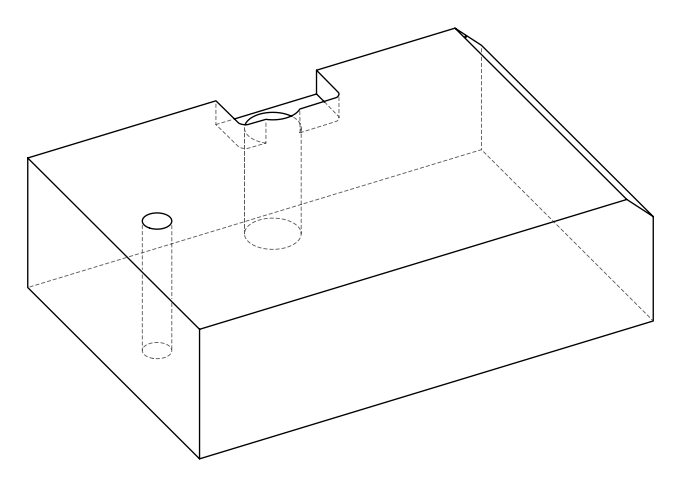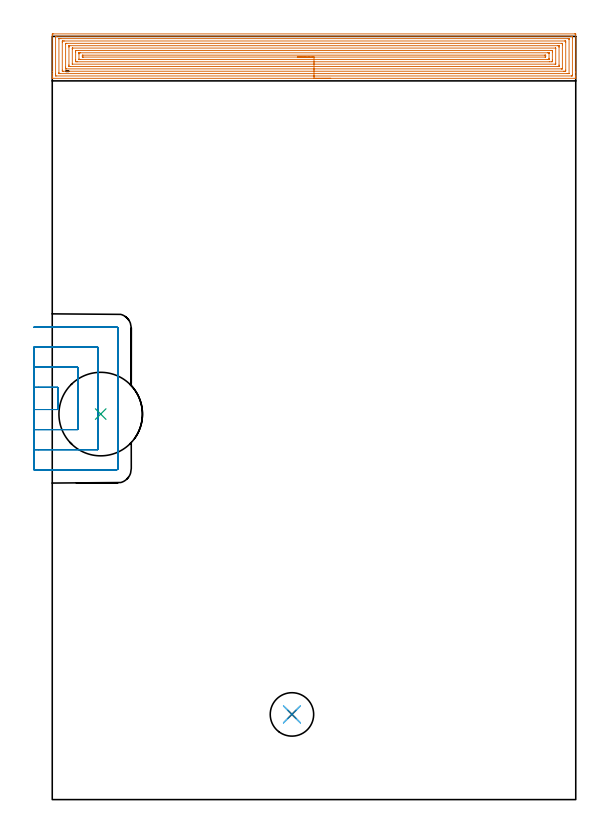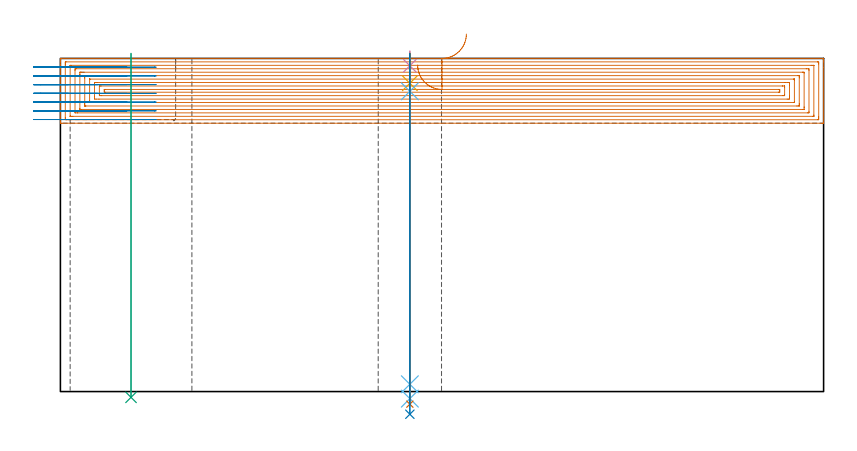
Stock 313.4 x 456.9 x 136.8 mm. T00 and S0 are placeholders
(PLAN: 8 operations, 7 tool changes, 38.7 min)
(1 AREA_MILL | FG_CHAMFER_SURFACE | UGT0205_001 | 25.4 min | 110872 mm3)
(2 MILL_OPEN_POCKET | POCKET_OPEN | UGT0201_008 | Follow Part, ap 4, ae 75% | 10.88 min | 119480 mm3)
(3 INDEXABLE_INSERT_DRILL_THROUGH_HOLE_FROM_SOLID | STEP1HOLE | NXT0302_038 | 0.57 min | 223168 mm3)
(4 SPOT_DRILL | STEP1HOLE_1 | NXT0321_9005460120000 | 0.05 min | 180 mm3)
(5 DRILL_BLIND_HOLE_INTO_CENTER | STEP1HOLE_1 | NXT0301_039 | 0.05 min | 254 mm3)
(6 GUN_DRILL_THROUGH_HOLE | STEP1HOLE_1 | UGT0307_002 | 0.62 min | 3545 mm3)
(7 SPADE_DRILL_TO_ENLARGE_THROUGH_HOLE | STEP1HOLE_1 | UGT0306_007 | 0.58 min | 25191 mm3)
(8 DRILL_TO_ENLARGE_THROUGH_HOLE | STEP1HOLE_1 | UGT0301_387 | 0.59 min | 43353 mm3)
(TOOL UGT0205_001 | Chamfer Mill 20 x 3 x 45 deg. | D20 FL50 Z2)
(TOOL UGT0201_008 | End Mill 16 mm | D16 FL32 Z4)
(TOOL NXT0302_038 | Index. Insert Drill 50mm [880-D5000L50-04] | D50 PA176 FL200 Z2)
(TOOL NXT0321_9005460120000 | NC Spot Drill, 142deg, 12mm, Carbide, Uncoated | D12 PA142 FL30 Z2)
(TOOL NXT0301_039 | Carbide Drill 6.8mm [860.1-0680-034A1-MM 2214] | D6.8 PA140 FL53 Z2)
(TOOL UGT0307_002 | Gun Drill 6 mm | D6 PA130 FL24 Z1)
(TOOL UGT0306_007 | Spade Drill 16.5mm | D16.5 PA132 FL10 Z2)
(TOOL UGT0301_387 | Twist Drill 26 mm | D26 PA118 FL165 Z2)
(OP 1 AREA_MILL)
G17 G21 G94 G90
T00 M6
G54
G17 G0 G90 X166.7 Y431.8 S1061 M3
G43 Z146.8 H0
G94 G1 X166.662 Z145.928 F250.
X166.548 Z145.063
X166.359 Z144.212
X166.097 Z143.38
X165.763 Z142.574
X165.36 Z141.8
X164.892 Z141.064
X164.36 Z140.372
X163.771 Z139.729
X163.128 Z139.14
X162.436 Z138.608
X161.7 Z138.14
X160.926 Z137.737
X160.12 Z137.403
X159.288 Z137.141
X158.436 Z136.952
X157.572 Z136.838
X156.7 Z136.8
X0.185
X0.008 Y431.803 Z136.788
X0. Y431.818 Z136.773
Y432.201 Z136.398
Y432.437 Z136.163
Y433.168 Z135.427
Y434.418 Z134.179
Y435.82 Z132.776
Y457.656 Z110.941
X0.003 Y457.915 Z110.682
X0.009 Y458.392 Z110.206
X0.146 Y458.396 Z110.202
X0.632 Y458.4 Z110.2
X312.768
X313.175 Y458.396 Z110.202
X313.39 Y458.392 Z110.206
X313.4 Y458.174 Z110.423
Y435.561 Z133.035
Y433.168 Z135.427
Y432.437 Z136.163
Y432.201 Z136.398
Y431.818 Z136.773
X313.392 Y431.803 Z136.788
X313.215 Y431.8 Z136.8
X156.7
Y433.214 Z135.386
X2.374 Y433.215 Z135.385
X2.025 Y433.221 Z135.379
X2.01 Y433.334 Z135.266
X2.002 Y433.582 Z135.018
X2. Y434.052 Z134.548
Y434.468 Z134.132
X2.001 Y456.148 Z112.452
X2.002 Y456.561 Z112.039
X2.01 Y456.973 Z111.627
X2.421 Y456.984 Z111.616
X2.468 Y456.985 Z111.615
X311.026
X311.375 Y456.979 Z111.621
X311.39 Y456.866 Z111.734
X311.397 Y456.618 Z111.982
X311.399 Y456.148 Z112.452
X311.4 Y455.732 Z112.868
X311.399 Y434.052 Z134.548
X311.398 Y433.638 Z134.962
X311.39 Y433.227 Z135.373
X310.979 Y433.216 Z135.384
X310.932 Y433.215 Z135.385
X156.7 Y433.214 Z135.386
Y434.628 Z133.972
X4.521 Y434.629 Z133.971
X4.21 Y434.63 Z133.97
X4.106 Y434.632 Z133.968
X4.025 Y434.635 Z133.965
X4.01 Y434.638 Z133.962
X4.006 Y434.67 Z133.93
X4.003 Y434.729 Z133.871
X4.001 Y434.936 Z133.664
X4. Y435.143 Z133.457
X4.001 Y455.47 Z113.13
X4.007 Y455.54 Z113.06
X4.01 Y455.561 Z113.039
X4.019 Y455.565 Z113.035
X4.054 Y455.567 Z113.033
X4.21 Y455.57 Z113.03
X4.793 Y455.571 Z113.029
X5.104 Y455.572 Z113.028
X308.879 Y455.571 Z113.029
X309.19 Y455.57 Z113.03
X309.294 Y455.568 Z113.032
X309.375 Y455.565 Z113.035
X309.39 Y455.561 Z113.039
X309.394 Y455.53 Z113.07
X309.397 Y455.471 Z113.129
X309.399 Y455.264 Z113.336
X309.4 Y455.057 Z113.543
X309.399 Y434.73 Z133.87
X309.393 Y434.66 Z133.94
X309.39 Y434.639 Z133.961
X309.381 Y434.635 Z133.965
X309.345 Y434.633 Z133.967
X309.19 Y434.63 Z133.97
X308.607 Y434.629 Z133.971
X308.296 Y434.628 Z133.972
X156.7
Y436.043 Z132.557
X6.667
X6.134 Y436.047 Z132.553
X6.01 Y436.05 Z132.55
X6.005 Y436.262 Z132.338
X6. Y436.702 Z131.898
Y453.495 Z115.105
X6.006 Y453.937 Z114.663
X6.011 Y454.15 Z114.45
X6.227 Y454.154 Z114.446
X6.893 Y454.157 Z114.443
X7.118
X306.733
X307.266 Y454.153 Z114.447
X307.39 Y454.15 Z114.45
X307.395 Y453.938 Z114.662
X307.4 Y453.498 Z115.102
Y436.705 Z131.895
X307.394 Y436.263 Z132.337
X307.389 Y436.05 Z132.55
X307.173 Y436.046 Z132.554
X306.507 Y436.043 Z132.557
X306.282
X156.7
Y437.457 Z131.143
X8.549
X8.285 Y437.46 Z131.14
X8.109 Y437.464 Z131.136
X8.009 Y437.469 Z131.131
X8.007 Y437.492 Z131.108
X8.003 Y437.587 Z131.013
X8. Y438.261 Z130.339
Y438.471 Z130.129
Y452.402 Z116.198
X8.003 Y452.612 Z115.988
X8.006 Y452.696 Z115.904
X8.009 Y452.732 Z115.868
X8.153 Y452.736 Z115.864
X8.417 Y452.742 Z115.858
X8.55 Y452.743 Z115.857
X8.682
X304.851
X305.115 Y452.74 Z115.86
X305.291 Y452.736 Z115.864
X305.391 Y452.731 Z115.869
X305.393 Y452.708 Z115.892
X305.396 Y452.612 Z115.988
X305.4 Y451.939 Z116.661
Y451.729 Z116.871
Y437.798 Z130.802
X305.397 Y437.587 Z131.013
X305.394 Y437.504 Z131.096
X305.391 Y437.468 Z131.132
X305.247 Y437.463 Z131.137
X304.983 Y437.458 Z131.142
X304.85 Y437.457 Z131.143
X304.718
X156.7
Y438.871 Z129.729
X10.96
X10.47 Y438.873 Z129.727
X10.06 Y438.877 Z129.723
X10.01 Y438.879 Z129.721
X10.004 Y438.932 Z129.668
X10.001 Y439.355 Z129.245
X10. Y439.82 Z128.78
Y450.425 Z118.175
X10.003 Y450.845 Z117.755
X10.007 Y451.303 Z117.297
X10.018 Y451.322 Z117.278
X10.043 Y451.324 Z117.276
X10.103 Y451.327 Z117.273
X10.225 Y451.328 Z117.272
X10.47 Y451.329 Z117.271
X302.44
X302.93 Y451.327 Z117.273
X303.34 Y451.323 Z117.277
X303.39 Y451.321 Z117.279
X303.396 Y451.268 Z117.332
X303.399 Y450.845 Z117.755
X303.4 Y450.38 Z118.22
Y439.775 Z128.825
X303.397 Y439.355 Z129.245
X303.393 Y438.897 Z129.703
X303.382 Y438.878 Z129.722
X303.357 Y438.876 Z129.724
X303.297 Y438.873 Z129.727
X303.175 Y438.872 Z129.728
X302.93 Y438.871 Z129.729
X156.7
Y440.285 Z128.315
X12.212
X12.057 Y440.288 Z128.312
X12.02 Y440.29 Z128.31
X12.01 Y440.293 Z128.307
X12.006 Y440.303 Z128.297
X12.002 Y440.336 Z128.264
X12.001 Y440.368 Z128.232
X12. Y440.495 Z128.105
Y449.333 Z119.267
X12.001 Y449.589 Z119.011
X12.005 Y449.76 Z118.84
X12.01 Y449.895 Z118.705
X12.016 Y449.909 Z118.691
X12.022 Y449.911 Z118.689
X12.047 Y449.913 Z118.687
X12.259 Y449.915 Z118.685
X12.306
X301.188
X301.343 Y449.912 Z118.688
X301.38 Y449.91 Z118.69
X301.39 Y449.907 Z118.693
X301.394 Y449.897 Z118.703
X301.398 Y449.864 Z118.736
X301.399 Y449.831 Z118.769
X301.4 Y449.705 Z118.895
Y440.867 Z127.733
X301.399 Y440.611 Z127.989
X301.395 Y440.44 Z128.16
X301.39 Y440.305 Z128.295
X301.384 Y440.291 Z128.309
X301.378 Y440.289 Z128.311
X301.353 Y440.287 Z128.313
X301.141 Y440.285 Z128.315
X301.094
X156.7
Y441.7 Z126.9
X14.942
X14.355 Y441.703 Z126.897
X14.048 Y441.707 Z126.893
X14.007 Y442.007 Z126.593
X14.002 Y442.051 Z126.549
X14. Y442.89 Z125.71
Y447.357 Z121.243
X14.003 Y448.193 Z120.407
X14.005 Y448.236 Z120.364
X14.048 Y448.493 Z120.107
X14.634 Y448.498 Z120.102
X15.837 Y448.5 Z120.1
X298.458
X299.045 Y448.497 Z120.103
X299.352 Y448.493 Z120.107
X299.393 Y448.193 Z120.407
X299.398 Y448.148 Z120.452
X299.4 Y447.31 Z121.29
Y442.843 Z125.757
X299.397 Y442.007 Z126.593
X299.395 Y441.964 Z126.636
X299.352 Y441.707 Z126.893
X298.766 Y441.702 Z126.898
X297.563 Y441.7 Z126.9
X156.7
Y443.114 Z125.486
X16.731
X16.504 Y443.115 Z125.485
X16.034 Y443.119 Z125.481
X16.013 Y443.12 Z125.48
X16.009 Y443.144 Z125.456
X16.005 Y443.21 Z125.39
X16.001 Y443.344 Z125.256
X16. Y446.426 Z122.174
X16.001 Y446.787 Z121.813
X16.003 Y446.967 Z121.633
X16.007 Y447.057 Z121.543
X16.01 Y447.076 Z121.524
X16.021 Y447.079 Z121.521
X16.067 Y447.082 Z121.518
X16.731 Y447.086 Z121.514
X16.957
X296.669
X296.896 Y447.085 Z121.515
X297.366 Y447.08 Z121.52
X297.387
X297.391 Y447.056 Z121.544
X297.395 Y446.99 Z121.61
X297.399 Y446.855 Z121.745
X297.4 Y446.587 Z122.013
Y443.774 Z124.826
X297.399 Y443.413 Z125.187
X297.397 Y443.233 Z125.367
X297.393 Y443.143 Z125.457
X297.39 Y443.124 Z125.476
X297.379 Y443.121 Z125.479
X297.333 Y443.118 Z125.482
X296.669 Y443.114 Z125.486
X296.443
X156.7
Y444.528 Z124.072
X18.52
X18.388 Y444.53 Z124.07
X18.125 Y444.535 Z124.065
X18.009 Y444.546 Z124.054
X18.005 Y444.585 Z124.015
X18.002 Y444.658 Z123.942
X18.001 Y445.171 Z123.429
X18.006 Y445.542 Z123.058
X18.01 Y445.663 Z122.937
X18.256 Y445.67 Z122.93
X18.388 Y445.672 Z122.928
X294.88
X295.012 Y445.67 Z122.93
X295.275 Y445.665 Z122.935
X295.391 Y445.654 Z122.946
X295.395 Y445.615 Z122.985
X295.398 Y445.542 Z123.058
X295.399 Y445.029 Z123.571
X295.394 Y444.658 Z123.942
X295.39 Y444.537 Z124.063
X295.144 Y444.53 Z124.07
X295.012 Y444.528 Z124.072
X156.7
X155.828 Z124.11
X154.964 Z124.224
X154.112 Z124.413
X153.28 Z124.675
X152.474 Z125.009
X151.7 Z125.412
X150.964 Z125.881
X150.272 Z126.412
X149.629 Z127.001
X149.04 Z127.644
X148.508 Z128.336
X148.04 Z129.072
X147.637 Z129.846
X147.303 Z130.652
X147.041 Z131.484
X146.852 Z132.336
X146.738 Z133.2
X146.7 Z134.072
G0 Z146.8
M5
M2
(OP 2 MILL_OPEN_POCKET)
G17 G21 G94 G90
T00 M6
G54
G17 G0 G90 X-11. Y233.5 S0 M3
G43 Z146.8 H0
Z133.214
G94 G1 X-8. F250.
X3.3 F500.
Y246.8
X-8.
X-11. F250.
Y221.5
X-8.
X15.3 F500.
Y258.8
X-8.
X-11. F250.
Y209.5
X-8.
X27.3 F500.
Y270.8
X-8.
X-11. F250.
Y197.5
X-8.
X38.7 F500.
G3 X39.3 Y198.1 R0.6
G1 Y282.2
G3 X38.7 Y282.8 R0.6
G1 X-8.
X-11. F250.
G0 Y233.5 Z129.629
G1 X-8.
X3.3 F500.
Y246.8
X-8.
X-11. F250.
Y221.5
X-8.
X15.3 F500.
Y258.8
X-8.
X-11. F250.
Y209.5
X-8.
X27.3 F500.
Y270.8
X-8.
X-11. F250.
Y197.5
X-8.
X38.7 F500.
G3 X39.3 Y198.1 R0.6
G1 Y282.2
G3 X38.7 Y282.8 R0.6
G1 X-8.
X-11. F250.
G0 Y233.5 Z126.043
G1 X-8.
X3.3 F500.
Y246.8
X-8.
X-11. F250.
Y221.5
X-8.
X15.3 F500.
Y258.8
X-8.
X-11. F250.
Y209.5
X-8.
X27.3 F500.
Y270.8
X-8.
X-11. F250.
Y197.5
X-8.
X38.7 F500.
G3 X39.3 Y198.1 R0.6
G1 Y282.2
G3 X38.7 Y282.8 R0.6
G1 X-8.
X-11. F250.
G0 Y233.5 Z122.457
G1 X-8.
X3.3 F500.
Y246.8
X-8.
X-11. F250.
Y221.5
X-8.
X15.3 F500.
Y258.8
X-8.
X-11. F250.
Y209.5
X-8.
X27.3 F500.
Y270.8
X-8.
X-11. F250.
Y197.5
X-8.
X38.7 F500.
G3 X39.3 Y198.1 R0.6
G1 Y282.2
G3 X38.7 Y282.8 R0.6
G1 X-8.
X-11. F250.
G0 Y233.5 Z118.871
G1 X-8.
X3.3 F500.
Y246.8
X-8.
X-11. F250.
Y221.5
X-8.
X15.3 F500.
Y258.8
X-8.
X-11. F250.
Y209.5
X-8.
X27.3 F500.
Y270.8
X-8.
X-11. F250.
Y197.5
X-8.
X38.7 F500.
G3 X39.3 Y198.1 R0.6
G1 Y282.2
G3 X38.7 Y282.8 R0.6
G1 X-8.
X-11. F250.
G0 Y233.5 Z115.286
G1 X-8.
X3.3 F500.
Y246.8
X-8.
X-11. F250.
Y221.5
X-8.
X15.3 F500.
Y258.8
X-8.
X-11. F250.
Y209.5
X-8.
X27.3 F500.
Y270.8
X-8.
X-11. F250.
Y197.5
X-8.
X38.7 F500.
G3 X39.3 Y198.1 R0.6
G1 Y282.2
G3 X38.7 Y282.8 R0.6
G1 X-8.
X-11. F250.
G0 Y233.5 Z111.7
G1 X-8.
X3.3 F500.
Y246.8
X-8.
X-11. F250.
Y221.5
X-8.
X15.3 F500.
Y258.8
X-8.
X-11. F250.
Y209.5
X-8.
X27.3 F500.
Y270.8
X-8.
X-11. F250.
Y197.5
X-8.
X38.7 F500.
G3 X39.3 Y198.1 R0.6
G1 Y282.2
G3 X38.7 Y282.8 R0.6
G1 X-8.
X-11. F250.
G0 Z146.8
M5
M2
(OP 3 INDEXABLE_INSERT_DRILL_THROUGH_HOLE_FROM_SOLID)
G17 G21 G94 G90
T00 M6
G54
G17 G0 G90 X29. Y230.8 S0 M3
G43 Z146.8 H1
G94 G81 G98 Z-2.373 F250. R138.8
G80
M5
M2
(OP 4 SPOT_DRILL)
G17 G21 G94 G90
T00 M6
G54
G17 G0 G90 X143.5 Y51. S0 M3
G43 Z146.8 H0
G94 G81 G98 Z133.8 F250. R139.8
G80
M5
M2
(OP 5 DRILL_BLIND_HOLE_INTO_CENTER)
G17 G21 G94 G90
T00 M6
G54
G17 G0 G90 X143.5 Y51. S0 M3
G43 Z146.8 H1
G94 G81 G98 Z126.6 F250. R138.8
G80
M5
M2
(OP 6 GUN_DRILL_THROUGH_HOLE)
G17 G21 G94 G90
T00 M6
G54
G17 G0 G90 X143.5 Y51. M8
G43 Z146.8 H0
Z133.932
S716 M3
G94 G1 Z123.293 F125. M26
G4 X.084
Z3. F250.
G4 X.084
Z-2.899 F125.
G4 X.084
M5
M9
G0 Z133.932
Z146.8
M2
(OP 7 SPADE_DRILL_TO_ENLARGE_THROUGH_HOLE)
G17 G21 G94 G90
T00 M6
G54
G17 G0 G90 X143.5 Y51. S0 M3
G43 Z146.8 H0
G94 G73 G98 Z-5.173 F250. Q15.775 R138.8
G80
M5
M2
(OP 8 DRILL_TO_ENLARGE_THROUGH_HOLE)
G17 G21 G94 G90
T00 M6
G54
G17 G0 G90 X143.5 Y51. S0 M3
G43 Z146.8 H0
G94 G73 G98 Z-9.311 F250. Q24.352 R138.8
G80
M5
M2
